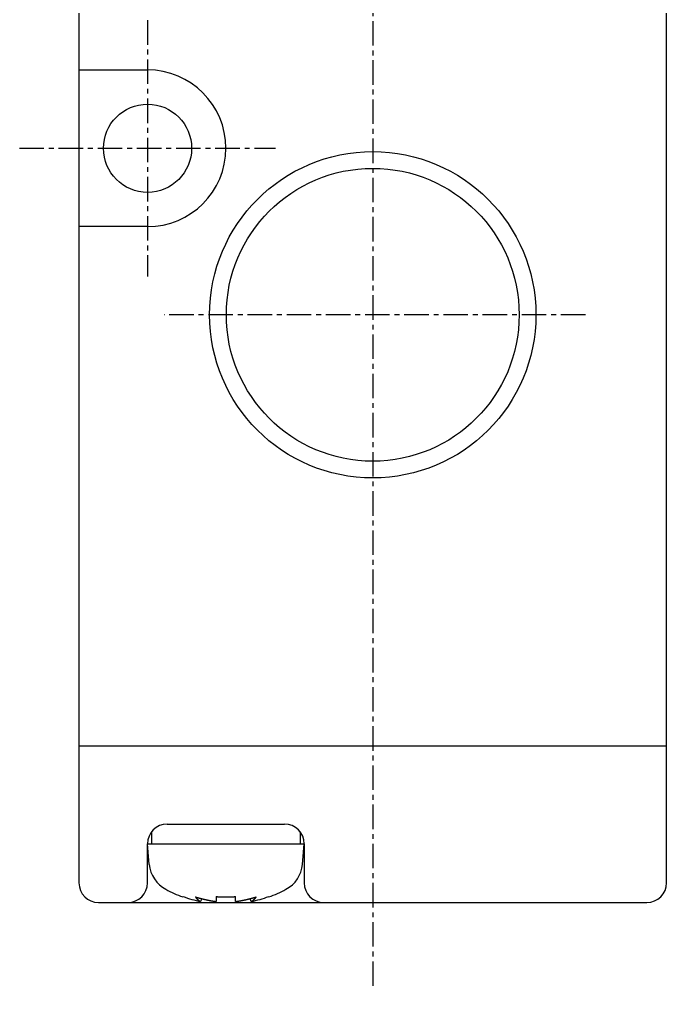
# Model space of a CAD drawing. Extents: x -7 to 305, y -225 to 131.
# Drawn here: x 41.81 to 74.85, y -159.49 to -109.91 of the extents above; entities that cross this region are included whole.
import ezdxf

# ---------------------------------------------------------------- set-up
doc = ezdxf.new("R2010")
doc.units = 0
doc.linetypes.add('CENTER', pattern=[2, 1.25, -0.25, 0.25, -0.25])
doc.layers.get('0').update_dxf_attribs({"linetype": 'CONTINUOUS'})
doc.layers.add('CENTER', color=1, linetype='CENTER')

msp = doc.modelspace()

# ---------------------------------------------------------------- linework, layer by layer
at = {"color": 7, "linetype": 'CONTINUOUS'}
for p, q in [((44.846, -44.988), (44.846, -153.988)), ((74.846, -153.988), (74.846, -44.988)), ((44.846, -112.488), (45.081, -112.488)), ((45.081, -112.488), (48.346, -112.488)), ((45.081, -120.488), (44.846, -120.488)), ((48.346, -120.488), (45.081, -120.488)), ((44.846, -146.988), (74.846, -146.988)), ((49.346, -150.988), (55.346, -150.988)), ((48.546, -151.388), (48.546, -151.988)), ((56.146, -151.388), (56.146, -151.988)), ((48.438, -153.047), (48.346, -151.988)), ((48.346, -151.988), (56.346, -151.988)), ((48.346, -153.988), (48.346, -151.988)), ((56.253, -153.047), (56.346, -151.988)), ((56.346, -151.988), (56.346, -153.988)), ((45.846, -154.988), (73.846, -154.988)), ((50.159, -154.69), (50.146, -154.705)), ((51.112, -154.796), (51.054, -154.94)), ((51.851, -154.69), (51.851, -154.94)), ((52.841, -154.94), (52.841, -154.69)), ((53.637, -154.94), (53.58, -154.796)), ((54.546, -154.705), (54.533, -154.69))]:
    msp.add_line(p, q, dxfattribs=at)
for points in [[(50.79, -154.705, 0), (50.792, -154.707, 0), (50.794, -154.71, 0), (50.795, -154.712, 0), (50.797, -154.715, 0), (50.799, -154.717, 0), (50.801, -154.72, 0), (50.803, -154.722, 0), (50.804, -154.725, 0), (50.806, -154.727, 0), (50.808, -154.73, 0), (50.81, -154.732, 0), (50.812, -154.734, 0), (50.813, -154.737, 0), (50.815, -154.739, 0), (50.817, -154.742, 0), (50.819, -154.744, 0), (50.821, -154.746, 0), (50.822, -154.749, 0), (50.824, -154.751, 0), (50.826, -154.753, 0), (50.828, -154.756, 0), (50.83, -154.758, 0), (50.832, -154.76, 0), (50.834, -154.762, 0), (50.835, -154.765, 0), (50.837, -154.767, 0), (50.839, -154.769, 0), (50.841, -154.771, 0), (50.843, -154.774, 0), (50.845, -154.776, 0), (50.847, -154.778, 0), (50.849, -154.78, 0), (50.85, -154.782, 0), (50.852, -154.785, 0), (50.854, -154.787, 0), (50.856, -154.789, 0), (50.858, -154.791, 0), (50.86, -154.793, 0), (50.862, -154.795, 0), (50.864, -154.797, 0), (50.866, -154.799, 0), (50.868, -154.802, 0), (50.87, -154.804, 0), (50.872, -154.806, 0), (50.874, -154.808, 0), (50.876, -154.81, 0), (50.878, -154.812, 0), (50.88, -154.814, 0), (50.882, -154.816, 0), (50.884, -154.818, 0), (50.886, -154.82, 0), (50.888, -154.822, 0), (50.89, -154.824, 0), (50.892, -154.826, 0), (50.894, -154.828, 0), (50.896, -154.83, 0), (50.898, -154.831, 0), (50.9, -154.833, 0), (50.902, -154.835, 0), (50.904, -154.837, 0), (50.906, -154.839, 0), (50.908, -154.841, 0), (50.91, -154.843, 0), (50.912, -154.845, 0), (50.914, -154.846, 0), (50.916, -154.848, 0), (50.918, -154.85, 0), (50.92, -154.852, 0), (50.923, -154.854, 0), (50.925, -154.855, 0), (50.927, -154.857, 0), (50.929, -154.859, 0), (50.931, -154.861, 0), (50.933, -154.862, 0), (50.935, -154.864, 0), (50.937, -154.866, 0), (50.94, -154.868, 0), (50.942, -154.869, 0), (50.944, -154.871, 0), (50.946, -154.873, 0), (50.948, -154.874, 0), (50.95, -154.876, 0), (50.952, -154.877, 0), (50.955, -154.879, 0), (50.957, -154.881, 0), (50.959, -154.882, 0), (50.961, -154.884, 0), (50.963, -154.885, 0), (50.965, -154.887, 0), (50.968, -154.889, 0), (50.97, -154.89, 0), (50.972, -154.892, 0), (50.974, -154.893, 0), (50.976, -154.895, 0), (50.978, -154.896, 0), (50.981, -154.898, 0), (50.983, -154.899, 0), (50.985, -154.901, 0), (50.987, -154.902, 0), (50.99, -154.904, 0), (50.992, -154.905, 0), (50.994, -154.906, 0), (50.996, -154.908, 0), (50.999, -154.909, 0), (51.001, -154.911, 0), (51.003, -154.912, 0), (51.005, -154.913, 0), (51.008, -154.915, 0), (51.01, -154.916, 0), (51.012, -154.917, 0), (51.014, -154.919, 0), (51.017, -154.92, 0), (51.019, -154.921, 0), (51.021, -154.923, 0), (51.024, -154.924, 0), (51.026, -154.925, 0), (51.028, -154.926, 0), (51.031, -154.928, 0), (51.033, -154.929, 0), (51.035, -154.93, 0), (51.038, -154.931, 0), (51.04, -154.933, 0), (51.042, -154.934, 0), (51.045, -154.935, 0), (51.047, -154.936, 0), (51.049, -154.937, 0), (51.052, -154.938, 0), (51.054, -154.94, 0)], [(50.79, -154.705, 0), (50.798, -154.707, 0), (50.806, -154.71, 0), (50.815, -154.712, 0), (50.823, -154.715, 0), (50.831, -154.717, 0), (50.839, -154.72, 0), (50.847, -154.722, 0), (50.856, -154.725, 0), (50.864, -154.727, 0), (50.872, -154.73, 0), (50.88, -154.732, 0), (50.889, -154.734, 0), (50.897, -154.737, 0), (50.905, -154.739, 0), (50.913, -154.742, 0), (50.921, -154.744, 0), (50.93, -154.746, 0), (50.938, -154.749, 0), (50.946, -154.751, 0), (50.954, -154.753, 0), (50.962, -154.756, 0), (50.971, -154.758, 0), (50.979, -154.76, 0), (50.987, -154.762, 0), (50.995, -154.765, 0), (51.004, -154.767, 0), (51.012, -154.769, 0), (51.02, -154.771, 0), (51.028, -154.774, 0), (51.037, -154.776, 0), (51.045, -154.778, 0), (51.053, -154.78, 0), (51.061, -154.782, 0), (51.07, -154.785, 0), (51.078, -154.787, 0), (51.086, -154.789, 0), (51.094, -154.791, 0), (51.103, -154.793, 0), (51.111, -154.795, 0), (51.119, -154.797, 0), (51.127, -154.799, 0), (51.136, -154.802, 0), (51.144, -154.804, 0), (51.152, -154.806, 0), (51.16, -154.808, 0), (51.169, -154.81, 0), (51.177, -154.812, 0), (51.185, -154.814, 0), (51.194, -154.816, 0), (51.202, -154.818, 0), (51.21, -154.82, 0), (51.218, -154.822, 0), (51.227, -154.824, 0), (51.235, -154.826, 0), (51.243, -154.828, 0), (51.252, -154.83, 0), (51.26, -154.831, 0), (51.268, -154.833, 0), (51.276, -154.835, 0), (51.285, -154.837, 0), (51.293, -154.839, 0), (51.301, -154.841, 0), (51.31, -154.843, 0), (51.318, -154.845, 0), (51.326, -154.846, 0), (51.334, -154.848, 0), (51.343, -154.85, 0), (51.351, -154.852, 0), (51.359, -154.854, 0), (51.368, -154.855, 0), (51.376, -154.857, 0), (51.384, -154.859, 0), (51.393, -154.861, 0), (51.401, -154.862, 0), (51.409, -154.864, 0), (51.418, -154.866, 0), (51.426, -154.868, 0), (51.434, -154.869, 0), (51.443, -154.871, 0), (51.451, -154.873, 0), (51.459, -154.874, 0), (51.467, -154.876, 0), (51.476, -154.877, 0), (51.484, -154.879, 0), (51.492, -154.881, 0), (51.501, -154.882, 0), (51.509, -154.884, 0), (51.517, -154.885, 0), (51.526, -154.887, 0), (51.534, -154.889, 0), (51.542, -154.89, 0), (51.551, -154.892, 0), (51.559, -154.893, 0), (51.567, -154.895, 0), (51.576, -154.896, 0), (51.584, -154.898, 0), (51.592, -154.899, 0), (51.601, -154.901, 0), (51.609, -154.902, 0), (51.617, -154.904, 0), (51.626, -154.905, 0), (51.634, -154.906, 0), (51.642, -154.908, 0), (51.651, -154.909, 0), (51.659, -154.911, 0), (51.667, -154.912, 0), (51.676, -154.913, 0), (51.684, -154.915, 0), (51.692, -154.916, 0), (51.701, -154.917, 0), (51.709, -154.919, 0), (51.717, -154.92, 0), (51.726, -154.921, 0), (51.734, -154.923, 0), (51.742, -154.924, 0), (51.751, -154.925, 0), (51.759, -154.926, 0), (51.767, -154.928, 0), (51.776, -154.929, 0), (51.784, -154.93, 0), (51.792, -154.931, 0), (51.801, -154.933, 0), (51.809, -154.934, 0), (51.817, -154.935, 0), (51.826, -154.936, 0), (51.834, -154.937, 0), (51.842, -154.938, 0), (51.851, -154.94, 0)], [(51.851, -154.69, 0), (51.858, -154.69, 0), (51.866, -154.69, 0), (51.874, -154.691, 0), (51.882, -154.691, 0), (51.889, -154.692, 0), (51.897, -154.692, 0), (51.905, -154.693, 0), (51.913, -154.693, 0), (51.92, -154.694, 0), (51.928, -154.694, 0), (51.936, -154.694, 0), (51.943, -154.695, 0), (51.951, -154.695, 0), (51.959, -154.696, 0), (51.967, -154.696, 0), (51.974, -154.696, 0), (51.982, -154.697, 0), (51.99, -154.697, 0), (51.998, -154.697, 0), (52.005, -154.698, 0), (52.013, -154.698, 0), (52.021, -154.698, 0), (52.028, -154.699, 0), (52.036, -154.699, 0), (52.044, -154.699, 0), (52.052, -154.699, 0), (52.059, -154.7, 0), (52.067, -154.7, 0), (52.075, -154.7, 0), (52.083, -154.701, 0), (52.09, -154.701, 0), (52.098, -154.701, 0), (52.106, -154.701, 0), (52.114, -154.701, 0), (52.121, -154.702, 0), (52.129, -154.702, 0), (52.137, -154.702, 0), (52.145, -154.702, 0), (52.152, -154.703, 0), (52.16, -154.703, 0), (52.168, -154.703, 0), (52.175, -154.703, 0), (52.183, -154.703, 0), (52.191, -154.703, 0), (52.199, -154.704, 0), (52.206, -154.704, 0), (52.214, -154.704, 0), (52.222, -154.704, 0), (52.23, -154.704, 0), (52.237, -154.704, 0), (52.245, -154.704, 0), (52.253, -154.704, 0), (52.261, -154.704, 0), (52.268, -154.704, 0), (52.276, -154.705, 0), (52.284, -154.705, 0), (52.291, -154.705, 0), (52.299, -154.705, 0), (52.307, -154.705, 0), (52.315, -154.705, 0), (52.322, -154.705, 0), (52.33, -154.705, 0), (52.338, -154.705, 0), (52.346, -154.705, 0), (52.353, -154.705, 0), (52.361, -154.705, 0), (52.369, -154.705, 0), (52.377, -154.705, 0), (52.385, -154.705, 0), (52.392, -154.705, 0), (52.4, -154.705, 0), (52.408, -154.705, 0), (52.415, -154.705, 0), (52.423, -154.704, 0), (52.431, -154.704, 0), (52.439, -154.704, 0), (52.446, -154.704, 0), (52.454, -154.704, 0), (52.462, -154.704, 0), (52.47, -154.704, 0), (52.477, -154.704, 0), (52.485, -154.704, 0), (52.493, -154.704, 0), (52.501, -154.703, 0), (52.508, -154.703, 0), (52.516, -154.703, 0), (52.524, -154.703, 0), (52.532, -154.703, 0), (52.539, -154.703, 0), (52.547, -154.702, 0), (52.555, -154.702, 0), (52.562, -154.702, 0), (52.57, -154.702, 0), (52.578, -154.701, 0), (52.586, -154.701, 0), (52.593, -154.701, 0), (52.601, -154.701, 0), (52.609, -154.701, 0), (52.617, -154.7, 0), (52.624, -154.7, 0), (52.632, -154.7, 0), (52.64, -154.699, 0), (52.648, -154.699, 0), (52.655, -154.699, 0), (52.663, -154.699, 0), (52.671, -154.698, 0), (52.678, -154.698, 0), (52.686, -154.698, 0), (52.694, -154.697, 0), (52.702, -154.697, 0), (52.709, -154.697, 0), (52.717, -154.696, 0), (52.725, -154.696, 0), (52.733, -154.696, 0), (52.74, -154.695, 0), (52.748, -154.695, 0), (52.756, -154.694, 0), (52.764, -154.694, 0), (52.771, -154.694, 0), (52.779, -154.693, 0), (52.787, -154.693, 0), (52.794, -154.692, 0), (52.802, -154.692, 0), (52.81, -154.691, 0), (52.818, -154.691, 0), (52.825, -154.69, 0), (52.833, -154.69, 0), (52.841, -154.69, 0)], [(52.841, -154.94, 0), (52.849, -154.938, 0), (52.857, -154.937, 0), (52.866, -154.936, 0), (52.874, -154.935, 0), (52.882, -154.934, 0), (52.891, -154.933, 0), (52.899, -154.931, 0), (52.907, -154.93, 0), (52.916, -154.929, 0), (52.924, -154.928, 0), (52.932, -154.926, 0), (52.941, -154.925, 0), (52.949, -154.924, 0), (52.958, -154.923, 0), (52.966, -154.921, 0), (52.974, -154.92, 0), (52.983, -154.919, 0), (52.991, -154.917, 0), (52.999, -154.916, 0), (53.008, -154.915, 0), (53.016, -154.913, 0), (53.024, -154.912, 0), (53.032, -154.911, 0), (53.041, -154.909, 0), (53.049, -154.908, 0), (53.057, -154.906, 0), (53.066, -154.905, 0), (53.074, -154.904, 0), (53.083, -154.902, 0), (53.091, -154.901, 0), (53.099, -154.899, 0), (53.108, -154.898, 0), (53.116, -154.896, 0), (53.124, -154.895, 0), (53.133, -154.893, 0), (53.141, -154.892, 0), (53.149, -154.89, 0), (53.157, -154.889, 0), (53.166, -154.887, 0), (53.174, -154.885, 0), (53.182, -154.884, 0), (53.191, -154.882, 0), (53.199, -154.881, 0), (53.207, -154.879, 0), (53.216, -154.877, 0), (53.224, -154.876, 0), (53.232, -154.874, 0), (53.241, -154.873, 0), (53.249, -154.871, 0), (53.257, -154.869, 0), (53.266, -154.868, 0), (53.274, -154.866, 0), (53.282, -154.864, 0), (53.291, -154.862, 0), (53.299, -154.861, 0), (53.307, -154.859, 0), (53.315, -154.857, 0), (53.324, -154.855, 0), (53.332, -154.854, 0), (53.34, -154.852, 0), (53.349, -154.85, 0), (53.357, -154.848, 0), (53.365, -154.846, 0), (53.374, -154.845, 0), (53.382, -154.843, 0), (53.39, -154.841, 0), (53.398, -154.839, 0), (53.407, -154.837, 0), (53.415, -154.835, 0), (53.423, -154.833, 0), (53.432, -154.831, 0), (53.44, -154.83, 0), (53.448, -154.828, 0), (53.456, -154.826, 0), (53.465, -154.824, 0), (53.473, -154.822, 0), (53.481, -154.82, 0), (53.49, -154.818, 0), (53.498, -154.816, 0), (53.506, -154.814, 0), (53.514, -154.812, 0), (53.523, -154.81, 0), (53.531, -154.808, 0), (53.539, -154.806, 0), (53.547, -154.804, 0), (53.556, -154.802, 0), (53.564, -154.799, 0), (53.572, -154.797, 0), (53.581, -154.795, 0), (53.589, -154.793, 0), (53.597, -154.791, 0), (53.605, -154.789, 0), (53.614, -154.787, 0), (53.622, -154.785, 0), (53.63, -154.782, 0), (53.638, -154.78, 0), (53.647, -154.778, 0), (53.655, -154.776, 0), (53.663, -154.774, 0), (53.671, -154.771, 0), (53.68, -154.769, 0), (53.688, -154.767, 0), (53.696, -154.765, 0), (53.704, -154.762, 0), (53.712, -154.76, 0), (53.721, -154.758, 0), (53.729, -154.756, 0), (53.737, -154.753, 0), (53.745, -154.751, 0), (53.754, -154.749, 0), (53.762, -154.746, 0), (53.77, -154.744, 0), (53.778, -154.742, 0), (53.786, -154.739, 0), (53.795, -154.737, 0), (53.803, -154.734, 0), (53.811, -154.732, 0), (53.819, -154.73, 0), (53.828, -154.727, 0), (53.836, -154.725, 0), (53.844, -154.722, 0), (53.852, -154.72, 0), (53.86, -154.717, 0), (53.869, -154.715, 0), (53.877, -154.712, 0), (53.885, -154.71, 0), (53.893, -154.707, 0), (53.901, -154.705, 0)], [(53.638, -154.939, 0), (53.64, -154.938, 0), (53.642, -154.937, 0), (53.645, -154.936, 0), (53.647, -154.935, 0), (53.65, -154.934, 0), (53.652, -154.932, 0), (53.654, -154.931, 0), (53.657, -154.93, 0), (53.659, -154.929, 0), (53.661, -154.928, 0), (53.663, -154.926, 0), (53.666, -154.925, 0), (53.668, -154.924, 0), (53.67, -154.923, 0), (53.673, -154.921, 0), (53.675, -154.92, 0), (53.677, -154.919, 0), (53.68, -154.917, 0), (53.682, -154.916, 0), (53.684, -154.915, 0), (53.686, -154.913, 0), (53.689, -154.912, 0), (53.691, -154.91, 0), (53.693, -154.909, 0), (53.695, -154.908, 0), (53.698, -154.906, 0), (53.7, -154.905, 0), (53.702, -154.903, 0), (53.704, -154.902, 0), (53.707, -154.901, 0), (53.709, -154.899, 0), (53.711, -154.898, 0), (53.713, -154.896, 0), (53.715, -154.895, 0), (53.718, -154.893, 0), (53.72, -154.892, 0), (53.722, -154.89, 0), (53.724, -154.888, 0), (53.726, -154.887, 0), (53.729, -154.885, 0), (53.731, -154.884, 0), (53.733, -154.882, 0), (53.735, -154.881, 0), (53.737, -154.879, 0), (53.739, -154.877, 0), (53.742, -154.876, 0), (53.744, -154.874, 0), (53.746, -154.872, 0), (53.748, -154.871, 0), (53.75, -154.869, 0), (53.752, -154.867, 0), (53.754, -154.866, 0), (53.756, -154.864, 0), (53.759, -154.862, 0), (53.761, -154.861, 0), (53.763, -154.859, 0), (53.765, -154.857, 0), (53.767, -154.855, 0), (53.769, -154.853, 0), (53.771, -154.852, 0), (53.773, -154.85, 0), (53.775, -154.848, 0), (53.777, -154.846, 0), (53.779, -154.844, 0), (53.782, -154.843, 0), (53.783, -154.841, 0), (53.786, -154.839, 0), (53.788, -154.837, 0), (53.79, -154.835, 0), (53.792, -154.833, 0), (53.794, -154.831, 0), (53.796, -154.829, 0), (53.798, -154.827, 0), (53.8, -154.826, 0), (53.802, -154.824, 0), (53.804, -154.822, 0), (53.806, -154.82, 0), (53.808, -154.818, 0), (53.81, -154.816, 0), (53.812, -154.814, 0), (53.814, -154.812, 0), (53.816, -154.81, 0), (53.818, -154.808, 0), (53.82, -154.806, 0), (53.822, -154.804, 0), (53.824, -154.801, 0), (53.825, -154.799, 0), (53.828, -154.797, 0), (53.829, -154.795, 0), (53.831, -154.793, 0), (53.833, -154.791, 0), (53.835, -154.789, 0), (53.837, -154.787, 0), (53.839, -154.785, 0), (53.841, -154.782, 0), (53.843, -154.78, 0), (53.845, -154.778, 0), (53.847, -154.776, 0), (53.849, -154.774, 0), (53.85, -154.771, 0), (53.852, -154.769, 0), (53.854, -154.767, 0), (53.856, -154.765, 0), (53.858, -154.762, 0), (53.86, -154.76, 0), (53.862, -154.758, 0), (53.864, -154.756, 0), (53.865, -154.753, 0), (53.867, -154.751, 0), (53.869, -154.749, 0), (53.871, -154.746, 0), (53.873, -154.744, 0), (53.875, -154.742, 0), (53.876, -154.739, 0), (53.878, -154.737, 0), (53.88, -154.734, 0), (53.882, -154.732, 0), (53.884, -154.73, 0), (53.885, -154.727, 0), (53.887, -154.725, 0), (53.889, -154.722, 0), (53.891, -154.72, 0), (53.893, -154.717, 0), (53.894, -154.715, 0), (53.896, -154.712, 0), (53.898, -154.71, 0), (53.9, -154.707, 0), (53.901, -154.705, 0)]]:
    msp.add_polyline3d(points, dxfattribs=at)
for centre, radius in [((48.346, -116.488), 2.25), ((59.846, -124.988), 7.475)]:
    msp.add_circle(centre, radius, dxfattribs=at)
at = {"color": 3, "linetype": 'CONTINUOUS'}
msp.add_circle((59.846, -124.988), 8.331, dxfattribs=at)
at = {"color": 7, "linetype": 'CONTINUOUS'}
for centre, radius, start, end in [((48.346, -116.488), 4, 270, 90), ((49.346, -151.988), 1, 90, 180), ((55.346, -151.988), 1, 0, 90), ((50.032, -152.908), 1.6, 185, 241.8273), ((54.659, -152.908), 1.6, 298.1727, 355), ((45.846, -153.988), 1, 180, 270), ((47.346, -153.988), 1, 270, 0), ((57.346, -153.988), 1, 180, 270), ((73.846, -153.988), 1, 270, 0), ((52.346, -148.588), 6.5, 241.8273, 250.2168), ((52.346, -148.588), 6.5, 289.7832, 298.1727), ((52.346, -148.588), 6.481, 250.2805, 258.5036), ((52.346, -148.588), 6.481, 281.4964, 289.7195)]:
    msp.add_arc(centre, radius, start, end, dxfattribs=at)
at = {"layer": 'CENTER', "color": 1, "linetype": 'CENTER'}
for p, q in [((59.846, 22.005), (59.846, -159.487)), ((48.346, -109.949), (48.346, -123.028)), ((41.806, -116.488), (54.885, -116.488)), ((70.705, -124.988), (49.196, -124.988))]:
    msp.add_line(p, q, dxfattribs=at)

doc.saveas('drawing.dxf')
